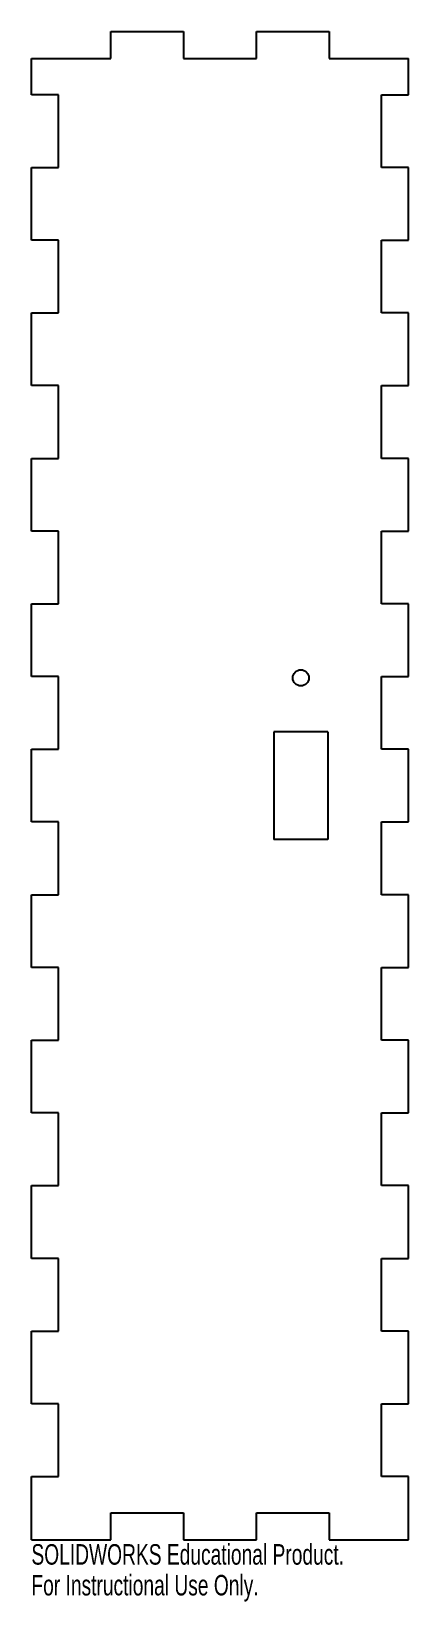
# Model space of a CAD drawing. Header units: inches. Extents: x 0 to 3.5, y -0.6 to 14.
import ezdxf

# ---------------------------------------------------------------- set-up
doc = ezdxf.new("R2010")
doc.units = ezdxf.units.IN
doc.header["$MEASUREMENT"] = 0
doc.styles.add('SLDTEXTSTYLE0', font='TXT', dxfattribs={"width": 0.7})

msp = doc.modelspace()

# ---------------------------------------------------------------- linework, layer by layer
at = {"color": 7, "linetype": 'Continuous', "lineweight": 25}
for p, q in [((0.7375, 14), (1.4125, 14)), ((0.7375, 13.75), (0.7375, 14)), ((1.4125, 14), (1.4125, 13.75)), ((2.0875, 14), (2.7625, 14)), ((2.0875, 13.75), (2.0875, 14)), ((2.7625, 14), (2.7625, 13.75)), ((0, 13.75), (0.7375, 13.75)), ((0, 13.4125), (0, 13.75)), ((1.4125, 13.75), (2.0875, 13.75)), ((2.7625, 13.75), (3.5, 13.75)), ((3.5, 13.4125), (3.5, 13.75)), ((0.25, 13.4125), (0, 13.4125)), ((0.25, 12.7375), (0.25, 13.4125)), ((3.25, 12.7375), (3.25, 13.4125)), ((3.25, 13.4125), (3.5, 13.4125)), ((0, 12.7375), (0.25, 12.7375)), ((0, 12.0625), (0, 12.7375)), ((3.5, 12.7375), (3.25, 12.7375)), ((3.5, 12.0625), (3.5, 12.7375)), ((0.25, 12.0625), (0, 12.0625)), ((0.25, 11.3875), (0.25, 12.0625)), ((3.25, 11.3875), (3.25, 12.0625)), ((3.25, 12.0625), (3.5, 12.0625)), ((0, 11.3875), (0.25, 11.3875)), ((0, 10.7125), (0, 11.3875)), ((3.5, 11.3875), (3.25, 11.3875)), ((3.5, 10.7125), (3.5, 11.3875)), ((0.25, 10.7125), (0, 10.7125)), ((0.25, 10.0375), (0.25, 10.7125)), ((3.25, 10.0375), (3.25, 10.7125)), ((3.25, 10.7125), (3.5, 10.7125)), ((0, 10.0375), (0.25, 10.0375)), ((0, 9.3625), (0, 10.0375)), ((3.5, 10.0375), (3.25, 10.0375)), ((3.5, 9.3625), (3.5, 10.0375)), ((0.25, 9.3625), (0, 9.3625)), ((0.25, 8.6875), (0.25, 9.3625)), ((3.25, 8.6875), (3.25, 9.3625)), ((3.25, 9.3625), (3.5, 9.3625)), ((0, 8.6875), (0.25, 8.6875)), ((0, 8.0125), (0, 8.6875)), ((3.5, 8.6875), (3.25, 8.6875)), ((3.5, 8.0125), (3.5, 8.6875)), ((0.25, 8.0125), (0, 8.0125)), ((0.25, 7.3375), (0.25, 8.0125)), ((3.25, 7.3375), (3.25, 8.0125)), ((3.25, 8.0125), (3.5, 8.0125)), ((2.25, 7.5), (2.25, 6.5)), ((2.75, 7.5), (2.25, 7.5)), ((2.75, 7.5), (2.75, 6.5)), ((0, 7.3375), (0.25, 7.3375)), ((0, 6.6625), (0, 7.3375)), ((3.5, 7.3375), (3.25, 7.3375)), ((3.5, 6.6625), (3.5, 7.3375)), ((0.25, 6.6625), (0, 6.6625)), ((0.25, 5.9875), (0.25, 6.6625)), ((3.25, 5.9875), (3.25, 6.6625)), ((3.25, 6.6625), (3.5, 6.6625)), ((2.75, 6.5), (2.25, 6.5)), ((0, 5.9875), (0.25, 5.9875)), ((0, 5.3125), (0, 5.9875)), ((3.5, 5.9875), (3.25, 5.9875)), ((3.5, 5.3125), (3.5, 5.9875)), ((0.25, 5.3125), (0, 5.3125)), ((0.25, 4.6375), (0.25, 5.3125)), ((3.25, 4.6375), (3.25, 5.3125)), ((3.25, 5.3125), (3.5, 5.3125)), ((0, 4.6375), (0.25, 4.6375)), ((0, 3.9625), (0, 4.6375)), ((3.5, 4.6375), (3.25, 4.6375)), ((3.5, 3.9625), (3.5, 4.6375)), ((0.25, 3.9625), (0, 3.9625)), ((0.25, 3.2875), (0.25, 3.9625)), ((3.25, 3.2875), (3.25, 3.9625)), ((3.25, 3.9625), (3.5, 3.9625)), ((0, 3.2875), (0.25, 3.2875)), ((0, 2.6125), (0, 3.2875)), ((3.5, 3.2875), (3.25, 3.2875)), ((3.5, 2.6125), (3.5, 3.2875)), ((0.25, 2.6125), (0, 2.6125)), ((0.25, 1.9375), (0.25, 2.6125)), ((3.25, 1.9375), (3.25, 2.6125)), ((3.25, 2.6125), (3.5, 2.6125)), ((0, 1.9375), (0.25, 1.9375)), ((0, 1.2625), (0, 1.9375)), ((3.5, 1.9375), (3.25, 1.9375)), ((3.5, 1.2625), (3.5, 1.9375)), ((0.25, 1.2625), (0, 1.2625)), ((0.25, 0.5875), (0.25, 1.2625)), ((3.25, 0.5875), (3.25, 1.2625)), ((3.25, 1.2625), (3.5, 1.2625)), ((0, 0.5875), (0.25, 0.5875)), ((0, 0), (0, 0.5875)), ((3.5, 0.5875), (3.25, 0.5875)), ((3.5, 0), (3.5, 0.5875)), ((0.7375, 0), (0.7375, 0.25)), ((0.7375, 0.25), (1.4125, 0.25)), ((1.4125, 0.25), (1.4125, 0)), ((2.0875, 0), (2.0875, 0.25)), ((2.0875, 0.25), (2.7625, 0.25)), ((2.7625, 0.25), (2.7625, 0)), ((0, 0), (0.7375, 0)), ((1.4125, 0), (2.0875, 0)), ((2.7625, 0), (3.5, 0))]:
    msp.add_line(p, q, dxfattribs=at)
msp.add_circle((2.5, 8), 0.075, dxfattribs=at)

# ---------------------------------------------------------------- texts
at = {"color": 7, "linetype": 'Continuous', "char_height": 0.1903, "attachment_point": 1, "style": 'SLDTEXTSTYLE0'}
for s, insert in [('SOLIDWORKS Educational Product.', (0, -0.0401)), ('For Instructional Use Only.', (0, -0.3256))]:
    msp.add_mtext(s, dxfattribs=dict(at, insert=insert))

doc.saveas('drawing.dxf')
